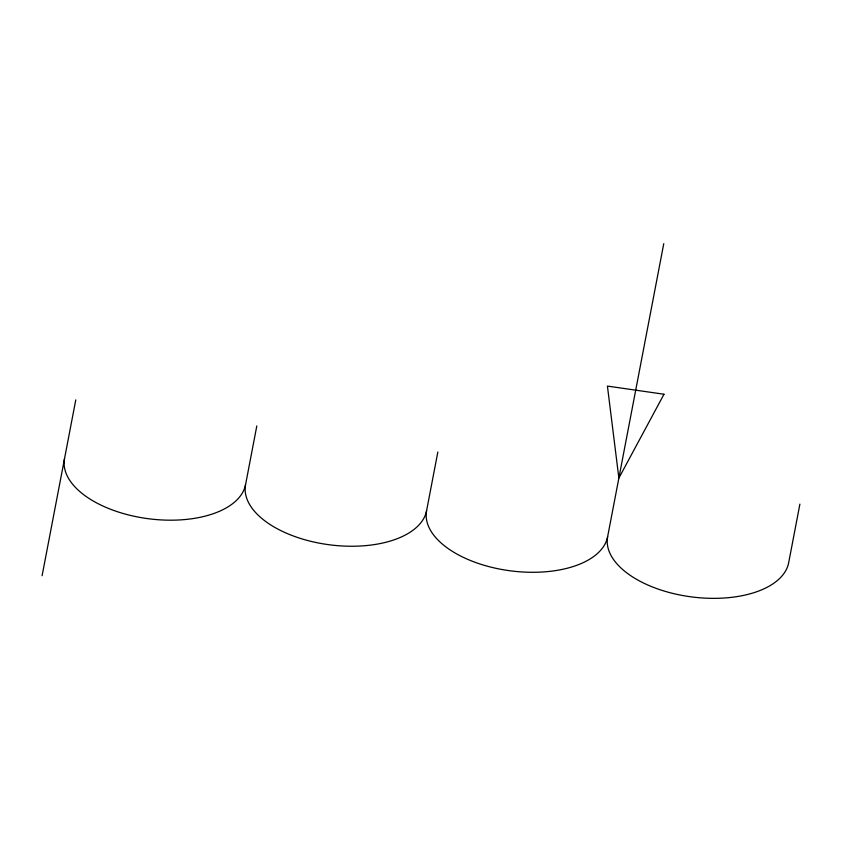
<?xml version="1.0" encoding="UTF-8"?>
<svg xmlns="http://www.w3.org/2000/svg" width="842" height="842" viewBox="0 0 842 842"><rect width="100%" height="100%" fill="white"/><g stroke="black" fill="none" stroke-linecap="round" stroke-linejoin="round"><path stroke-width="1.26" d="M42.1 575.707L75.78 399.897M64.55 458.501A91.483 47.668 7.2 0 0 146.087 518.409A91.483 47.668 7.2 0 0 245.58 484.56L256.81 425.957M245.58 484.56A91.483 47.668 7.2 0 0 327.117 544.469A91.483 47.668 7.2 0 0 426.61 510.61L437.84 452.007M426.61 510.61A91.483 47.668 7.2 0 0 508.147 570.518A91.483 47.668 7.2 0 0 607.64 536.67L663.77 243.654M799.9 504.116L788.67 562.719A91.483 47.668 7.2 0 1 689.177 596.578A91.483 47.668 7.2 0 1 607.64 536.67M663.991 394.235L618.87 478.067L607.419 386.089L663.991 394.235"/></g></svg>
